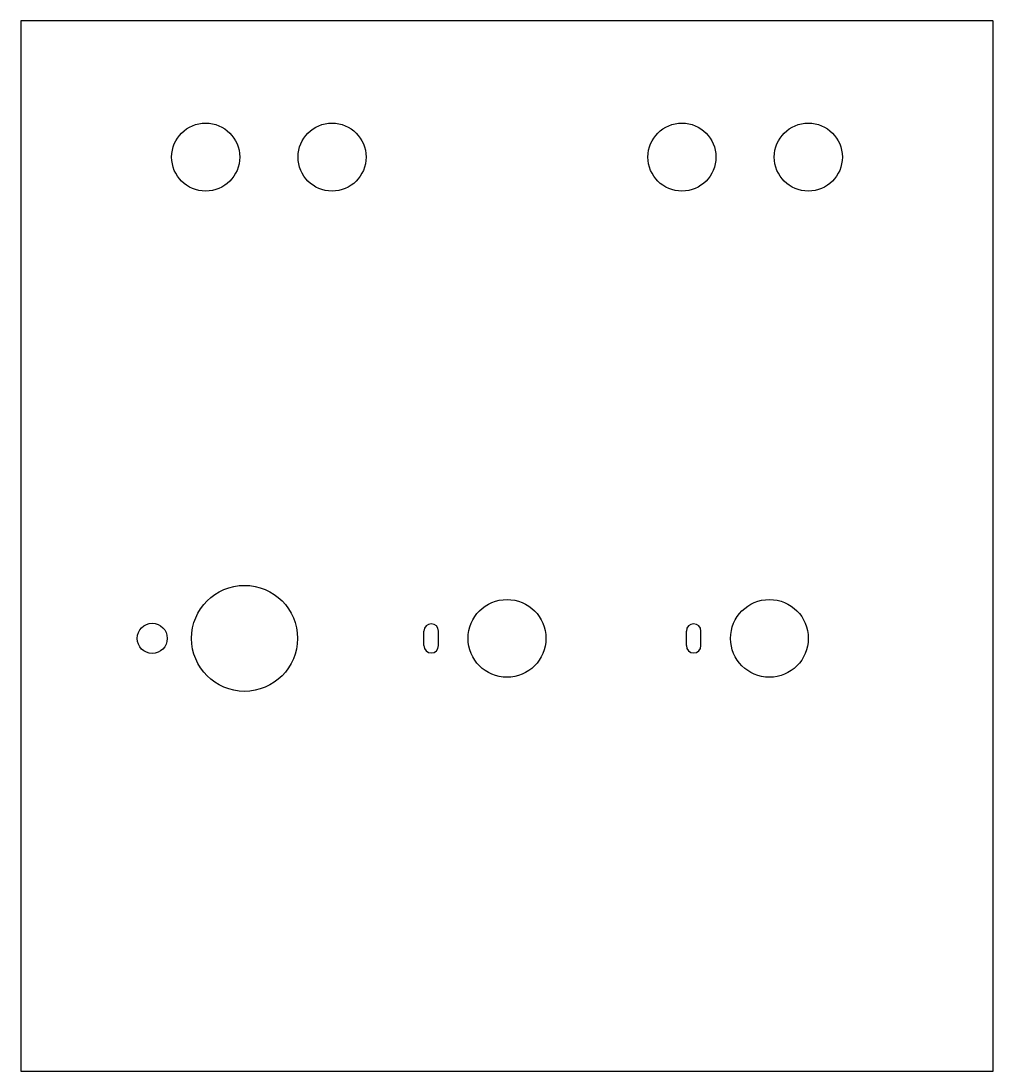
# Model space of a CAD drawing. Header units: millimetres. Extents: x 1 to 101, y -118 to -10.
import ezdxf

# ---------------------------------------------------------------- set-up
doc = ezdxf.new("R2010")
doc.units = ezdxf.units.MM
doc.layers.add('Sketch005', color=7, linetype='CONTINUOUS')

msp = doc.modelspace()

# ---------------------------------------------------------------- linework, layer by layer
at = {"layer": 'Sketch005'}
for p, q in [((100.63, -10.2), (0.63, -10.2)), ((0.63, -10.2), (0.63, -118.2)), ((100.63, -118.2), (100.63, -10.2)), ((42.08, -74.45), (42.08, -72.95)), ((43.58, -74.45), (43.58, -72.95)), ((69.08, -74.45), (69.08, -72.95)), ((70.58, -74.45), (70.58, -72.95)), ((0.63, -118.2), (100.63, -118.2))]:
    msp.add_line(p, q, dxfattribs=at)
for centre, radius in [((19.63, -24.2), 3.5), ((32.63, -24.2), 3.5), ((68.63, -24.2), 3.5), ((81.63, -24.2), 3.5), ((23.63, -73.7), 5.45), ((50.63, -73.7), 4), ((77.63, -73.7), 4), ((14.13, -73.7), 1.55)]:
    msp.add_circle(centre, radius, dxfattribs=at)
for centre, start, end in [((42.83, -72.95), 0, 180), ((69.83, -72.95), 0, 180), ((42.83, -74.45), 180, 0), ((69.83, -74.45), 180, 0)]:
    msp.add_arc(centre, 0.75, start, end, dxfattribs=at)

doc.saveas('drawing.dxf')
